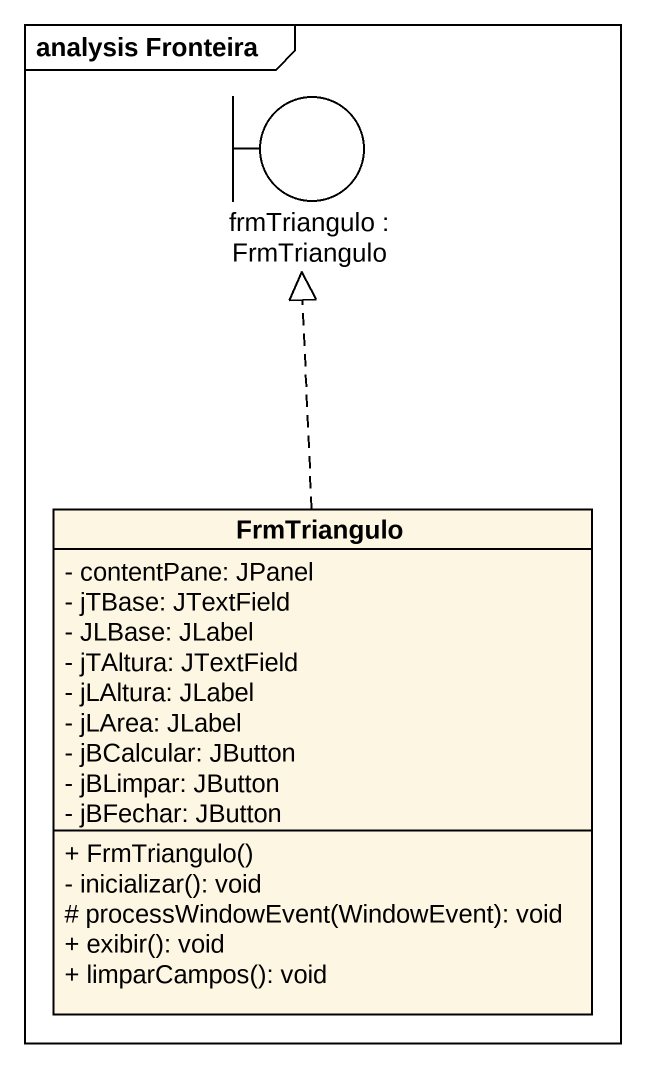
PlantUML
@startuml
mainframe analysis Fronteira
allowmixing
hide circle
hide empty members
skinparam classAttributeIconSize 0
boundary "frmTriangulo : FrmTriangulo" as frmTriangulo
class FrmTriangulo {
  - contentPane: JPanel
  - jTBase: JTextField
  - JLBase: JLabel
  - jTAltura: JTextField
  - jLAltura: JLabel
  - jLArea: JLabel
  - jBCalcular: JButton
  - jBLimpar: JButton
  - jBFechar: JButton
  + FrmTriangulo()
  - inicializar(): void
  # processWindowEvent(WindowEvent): void
  + exibir(): void
  + limparCampos(): void
}
FrmTriangulo .up.|> frmTriangulo
@enduml
